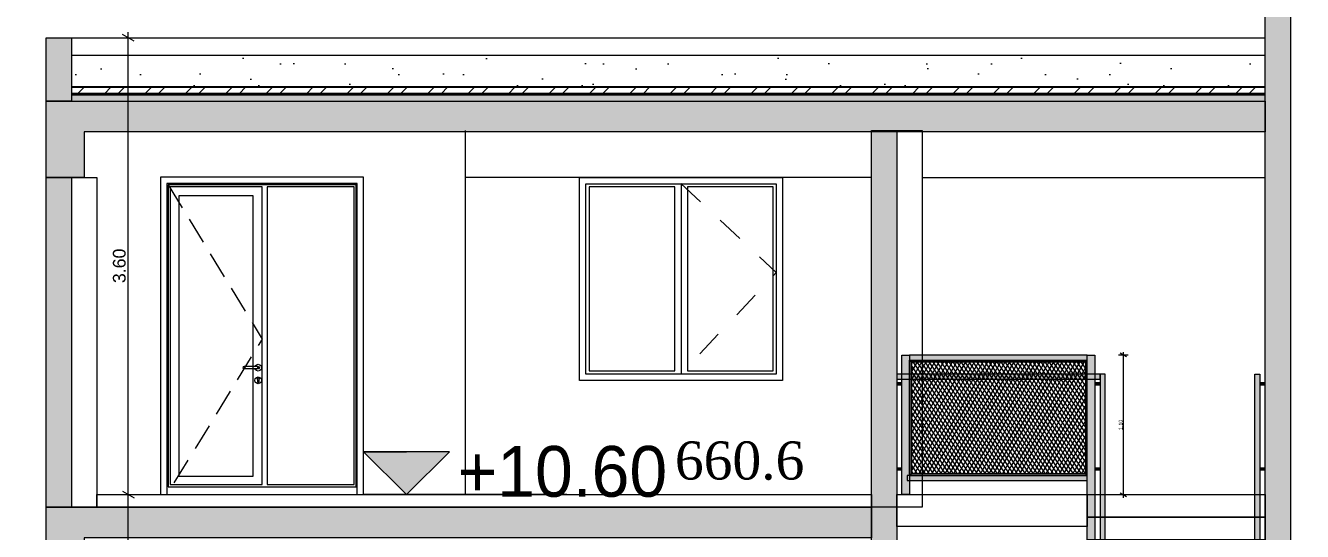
# Model space of a CAD drawing. Header units: millimetres. Extents: x 475206255 to 476720147, y 4620882299 to 4621447368.
# Drawn here: x 475477549 to 475487607, y 4621054804 to 4621058791 of the extents above; entities that cross this region are included whole.
import ezdxf

# ---------------------------------------------------------------- set-up
doc = ezdxf.new("R2010")
doc.units = ezdxf.units.MM
doc.header["$MEASUREMENT"] = 0
doc.linetypes.add('Dashed', pattern=[423.333333, 211.666667, -211.666667])
doc.linetypes.add('Hidden Line', pattern=[317.5, 211.666667, -105.833333])
for name, color, linetype, lineweight in [('0_0 Architecture_Pen_No__7', 7, 'Continuous', 0), ('0_Pen_No__1_Pen_No__250', 7, 'Continuous', 0), ('0_Pen_No__250_Pen_No__142', 142, 'Continuous', 0), ('0_Pen_No__7_Pen_No__253', 252, 'Continuous', 0), ('2D Drafting - General_Pen_No__250_Pen_No__7', 7, 'Continuous', 0), ('2D Drafting - General_Pen_No__250_Pen_No__7_Pen_No__7', 7, 'Continuous', 0), ('2D Drafting - General_Pen_No__7_Pen_No__253', 252, 'Continuous', 0), ('Dimensioning - General_Pen_No__142', 142, 'Continuous', 0), ('gegmebi_Pen_No__7_Pen_No__250', 7, 'Continuous', 0), ('New_2D Drafting - General_Pen_No__1', 1, 'Continuous', 0), ('New_2D Drafting - General_Pen_No__250_Pen_No__154', 154, 'Continuous', 0), ('New_2D Drafting - General_Pen_No__250_Pen_No__7', 7, 'Continuous', 0), ('New_2D Drafting - General_Pen_No__250_Pen_No__7_Pen_No__250', 7, 'Continuous', 0), ('New_2D Drafting - General_Pen_No__4', 7, 'Continuous', 0), ('New_gegmebi_Pen_No__7_Pen_No__4', 7, 'Continuous', 0), ('New_New_piketebi_Pen_No__7_Pen_No__1', 1, 'Continuous', 0), ('New_Structural - Bearing_Pen_No__250', 7, 'Continuous', 0), ('New_Structural - Bearing_Pen_No__253', 252, 'Continuous', 0), ('Structural - Bearing_Pen_No__7_Pen_No__7_Pen_No__253', 252, 'Continuous', 0), ('zoma_Pen_No__142', 142, 'Continuous', 0), ('zoma_Pen_No__1_Pen_No__142', 142, 'Continuous', 0)]:
    doc.layers.add(name, color=color, linetype=linetype, lineweight=lineweight)
doc.layers.add('Dimensioning - General', color=7, linetype='Continuous')
doc.layers.add('zoma', color=7, linetype='Continuous')
doc.layers.add('New_gegmebi_Pen_No__7_Pen_No__252', color=7, linetype='Continuous', lineweight=0, true_color=0x666666)
doc.styles.add('GENERATED_STYLE_2', font='arial.ttf')
doc.styles.add('GENERATED_STYLE_4', font='ACADMTAV.TTF')
doc.styles.add('GENERATED_STYLE_9', font='times.ttf')
doc.dimstyles.new('GENERATED_STYLE__1', dxfattribs={"dimtxt": 100, "dimasz": 68.640772, "dimexe": 0.18, "dimexo": 0.0625, "dimgap": 0, "dimtad": 1, "dimlfac": 0.001, "dimzin": 0, "dimdsep": 46, "dimtxsty": 'GENERATED_STYLE_2', "dimblk": 'ARROWHEAD_2', "dimblk1": 'ARROWHEAD_2', "dimblk2": 'ARROWHEAD_2', "dimcen": 0.09, "dimse1": 1, "dimse2": 1, "dimclrd": 142, "dimclre": 142, "dimclrt": 142, "dimadec": 0, "dimazin": 0, "dimtfac": 1, "dimtdec": 4, "dimtmove": 0, "dimatfit": 3, "dimfxl": 1, "dimtolj": 1, "dimtzin": 0, "dimarcsym": 0})
doc.dimstyles.new('GENERATED_STYLE__2', dxfattribs={"dimtxt": 30.000001, "dimasz": 38, "dimexe": 0.18, "dimexo": 3, "dimgap": 0, "dimtad": 1, "dimlfac": 0.001, "dimzin": 0, "dimdsep": 46, "dimtxsty": 'GENERATED_STYLE_2', "dimblk": 'ARROWHEAD_2', "dimblk1": 'ARROWHEAD_2', "dimblk2": 'ARROWHEAD_2', "dimcen": 0.09, "dimclrd": 142, "dimclre": 142, "dimclrt": 142, "dimadec": 0, "dimazin": 0, "dimtfac": 1, "dimtdec": 4, "dimtmove": 0, "dimatfit": 3, "dimfxl": 1, "dimtolj": 1, "dimtzin": 0, "dimarcsym": 0})
doc.dimstyles.new('GENERATED_STYLE__25', dxfattribs={"dimtxt": 200, "dimasz": 64.421331, "dimexe": 0.18, "dimexo": 3, "dimgap": 0, "dimtad": 1, "dimtih": 1, "dimtoh": 1, "dimlfac": 0.001, "dimzin": 0, "dimdsep": 46, "dimtxsty": 'GENERATED_STYLE_2', "dimblk": 'ARROWHEAD_2', "dimblk1": 'ARROWHEAD_2', "dimblk2": 'ARROWHEAD_2', "dimcen": 0.09, "dimclrd": 142, "dimclre": 142, "dimclrt": 142, "dimadec": 0, "dimazin": 0, "dimtfac": 1, "dimtdec": 4, "dimtmove": 2, "dimatfit": 3, "dimfxl": 1, "dimtolj": 1, "dimtzin": 0, "dimarcsym": 0})
doc.dimstyles.new('GENERATED_STYLE__3', dxfattribs={"dimtxt": 200, "dimasz": 64.421331, "dimexe": 0.18, "dimexo": 3, "dimgap": 0, "dimtad": 1, "dimtih": 1, "dimtoh": 1, "dimlfac": 0.001, "dimzin": 0, "dimdsep": 46, "dimtxsty": 'GENERATED_STYLE_2', "dimblk": 'ARROWHEAD_2', "dimblk1": 'ARROWHEAD_2', "dimblk2": 'ARROWHEAD_2', "dimcen": 0.09, "dimclrd": 142, "dimclre": 142, "dimclrt": 142, "dimadec": 0, "dimazin": 0, "dimtfac": 1, "dimtdec": 4, "dimtmove": 0, "dimatfit": 3, "dimfxl": 1, "dimtolj": 1, "dimtzin": 0, "dimarcsym": 0})
pattern_1 = [(60, (475826095.757, 4621095193.19), (-25.980762, 15), []), (124.306619, (475826095.757, 4621095193.19), (23.8156986, 11.25), [])]
pattern_2 = [(45, (475826095.76, 4621095193.2), (-459.6194, 459.6194), []), (45, (475826003.83, 4621095285.1), (-459.6194, 459.6194), [])]

# ---------------------------------------------------------------- blocks, each defined once
blk = doc.blocks.new('*D21', base_point=(475826096, 4621095193))
at = {"layer": 'Dimensioning - General_Pen_No__142', "color": 142, "linetype": 'Continuous', "lineweight": 0, "transparency": 16777216}
for p, q in [((475478313, 4621055121), (475478404, 4621055068)), ((475478359, 4621048695), (475478359, 4621055095)), ((475478313, 4621048721), (475478404, 4621048669))]:
    blk.add_line(p, q, dxfattribs=at)
at = {"layer": 'Dimensioning - General_Pen_No__142', "color": 142, "lineweight": 0, "transparency": 16777216, "insert": (475478339, 4621051761), "char_height": 100, "attachment_point": 7, "rotation": 90, "style": 'GENERATED_STYLE_2'}
blk.add_mtext('\\A1;{\\pql;\\fArial|b0|i0|c204|p0;\\W1.000000;6.40}', dxfattribs=at)
blk = doc.blocks.new('ARROWHEAD_2')
at = {"color": 0, "linetype": 'Continuous', "lineweight": 0}
for p, q in [((0, 0), (-1, 0)), ((-0.38, -0.66), (0.38, 0.66))]:
    blk.add_line(p, q, dxfattribs=at)
blk = doc.blocks.new('*D22', base_point=(475826096, 4621095193))
at = {"layer": 'Dimensioning - General_Pen_No__142', "color": 142, "linetype": 'Continuous', "lineweight": 0, "transparency": 16777216}
for p, q in [((475478404, 4621058668), (475478313, 4621058720)), ((475478359, 4621058694), (475478359, 4621058738)), ((475478359, 4621055095), (475478359, 4621058694)), ((475478313, 4621055121), (475478404, 4621055068))]:
    blk.add_line(p, q, dxfattribs=at)
at = {"layer": 'Dimensioning - General_Pen_No__142', "color": 142, "lineweight": 0, "transparency": 16777216, "insert": (475478339, 4621056761), "char_height": 100, "attachment_point": 7, "rotation": 90, "style": 'GENERATED_STYLE_2'}
blk.add_mtext('\\A1;{\\pql;\\fArial|b0|i0|c204|p0;\\W1.000000;3.60}', dxfattribs=at)
blk = doc.blocks.new('*D23', base_point=(475826096, 4621095193))
at = {"layer": 'zoma_Pen_No__142', "color": 142, "linetype": 'Continuous', "lineweight": 0, "transparency": 16777216}
for p, q in [((475486233, 4621056193), (475486158, 4621056193)), ((475486221, 4621056179), (475486171, 4621056208)), ((475486196, 4621056193), (475486196, 4621056218)), ((475486196, 4621055093), (475486196, 4621056193)), ((475486233, 4621055093), (475486158, 4621055093)), ((475486171, 4621055108), (475486221, 4621055079)), ((475486196, 4621055069), (475486196, 4621055093))]:
    blk.add_line(p, q, dxfattribs=at)
at = {"layer": 'zoma_Pen_No__142', "color": 142, "lineweight": 0, "transparency": 16777216, "insert": (475486190, 4621055603), "char_height": 30, "attachment_point": 7, "rotation": 90, "style": 'GENERATED_STYLE_2'}
blk.add_mtext('\\A1;{\\pql;\\fArial|b0|i0|c204|p0;\\W1.000000;1.10}', dxfattribs=at)
blk = doc.blocks.new('*D1585', base_point=(475826096, 4621095193))
at = {"layer": 'zoma_Pen_No__142', "color": 142, "linetype": 'Continuous', "lineweight": 0, "transparency": 16777216}
for p, q in [((475477036, 4621038370), (475476987, 4621038285)), ((475477012, 4621038264), (475477012, 4621038391)), ((475477012, 4621038328), (475477412, 4621038328)), ((475477436, 4621038370), (475477387, 4621038285)), ((475477412, 4621038264), (475477412, 4621038391))]:
    blk.add_line(p, q, dxfattribs=at)
at = {"layer": 'zoma_Pen_No__142', "color": 142, "lineweight": 0, "transparency": 16777216, "insert": (475477295, 4621038425), "char_height": 200, "attachment_point": 7, "style": 'GENERATED_STYLE_2'}
blk.add_mtext('\\A1;{\\pql;\\fArial|b0|i0|c204|p0;\\W1.000000;0.30}', dxfattribs=at)
blk = doc.blocks.new('*D1586', base_point=(475826096, 4621095193))
at = {"layer": 'zoma_Pen_No__142', "color": 142, "linetype": 'Continuous', "lineweight": 0, "transparency": 16777216}
for p, q in [((475477436, 4621038370), (475477387, 4621038285)), ((475477412, 4621038264), (475477412, 4621038391)), ((475477412, 4621038328), (475477712, 4621038328)), ((475477736, 4621038370), (475477687, 4621038285)), ((475477712, 4621038264), (475477712, 4621038391))]:
    blk.add_line(p, q, dxfattribs=at)
blk = doc.blocks.new('*D1587', base_point=(475826096, 4621095193))
at = {"layer": 'zoma_Pen_No__142', "color": 142, "linetype": 'Continuous', "lineweight": 0, "transparency": 16777216}
for p, q in [((475477736, 4621038370), (475477687, 4621038285)), ((475477712, 4621038264), (475477712, 4621038391)), ((475477712, 4621038328), (475478112, 4621038328)), ((475478136, 4621038370), (475478087, 4621038285)), ((475478112, 4621038264), (475478112, 4621038391))]:
    blk.add_line(p, q, dxfattribs=at)
blk = doc.blocks.new('*D1588', base_point=(475826096, 4621095193))
at = {"layer": 'zoma_Pen_No__142', "color": 142, "linetype": 'Continuous', "lineweight": 0, "transparency": 16777216}
for p, q in [((475478136, 4621038370), (475478087, 4621038285)), ((475478112, 4621038264), (475478112, 4621038391)), ((475478112, 4621038328), (475484212, 4621038328)), ((475484236, 4621038370), (475484187, 4621038285)), ((475484212, 4621038264), (475484212, 4621038391))]:
    blk.add_line(p, q, dxfattribs=at)
at = {"layer": 'zoma_Pen_No__142', "color": 142, "lineweight": 0, "transparency": 16777216, "char_height": 200, "attachment_point": 7, "style": 'GENERATED_STYLE_2'}
for s, insert in [('\\A1;{\\pql;\\fArial|b0|i0|c204|p0;\\W1.000000;0.40}', (475478136, 4621038368)), ('\\A1;{\\pql;\\fArial|b0|i0|c204|p0;\\W1.000000;6.10}', (475480895, 4621038368)), ('\\A1;{\\pql;\\fArial|b0|i0|c204|p0;\\W1.000000;0.40}', (475483653, 4621038368))]:
    blk.add_mtext(s, dxfattribs=dict(at, insert=insert))
blk = doc.blocks.new('*D1589', base_point=(475826096, 4621095193))
at = {"layer": 'zoma_Pen_No__142', "color": 142, "linetype": 'Continuous', "lineweight": 0, "transparency": 16777216}
for p, q in [((475484236, 4621038370), (475484187, 4621038285)), ((475484212, 4621038264), (475484212, 4621038391)), ((475484212, 4621038328), (475484612, 4621038328)), ((475484636, 4621038370), (475484587, 4621038285)), ((475484612, 4621038264), (475484612, 4621038391))]:
    blk.add_line(p, q, dxfattribs=at)
blk = doc.blocks.new('*D1590', base_point=(475826096, 4621095193))
at = {"layer": 'zoma_Pen_No__142', "color": 142, "linetype": 'Continuous', "lineweight": 0, "transparency": 16777216}
for p, q in [((475484636, 4621038370), (475484587, 4621038285)), ((475484612, 4621038264), (475484612, 4621038391)), ((475484612, 4621038328), (475491112, 4621038328)), ((475491136, 4621038370), (475491087, 4621038285)), ((475491112, 4621038264), (475491112, 4621038391))]:
    blk.add_line(p, q, dxfattribs=at)
at = {"layer": 'zoma_Pen_No__142', "color": 142, "lineweight": 0, "transparency": 16777216, "char_height": 200, "attachment_point": 7, "style": 'GENERATED_STYLE_2'}
for s, insert in [('\\A1;{\\pql;\\fArial|b0|i0|c204|p0;\\W1.000000;6.50}', (475487595, 4621038368)), ('\\A1;{\\pql;\\fArial|b0|i0|c204|p0;\\W1.000000;0.40}', (475490553, 4621038368))]:
    blk.add_mtext(s, dxfattribs=dict(at, insert=insert))

msp = doc.modelspace()

# ---------------------------------------------------------------- hatches: boundary and pattern name
at = {"layer": '0_0 Architecture_Pen_No__7', "linetype": 'Continuous', "lineweight": 0}
h = msp.add_hatch(dxfattribs=at)
h.set_pattern_fill('CUT_STONE', style=0, pattern_type=2)
h.set_pattern_definition([(45, (475826095.76, 4621095993.2), (-254.55844, 254.55844), [0, -240, 0, -360]), (110, (475826895.76, 4621095993.2), (338.28934, 123.12725), [0, -176, 0, -304])])
h.paths.add_polyline_path([(475487312.213, 4621058554.21), (475477912.188, 4621058554.21), (475477912.188, 4621058308.45), (475487312.213, 4621058308.45)])
h = msp.add_hatch(dxfattribs=at)
h.set_pattern_fill('DOUBLE_1_4', style=0, pattern_type=2)
h.set_pattern_definition(pattern_2)
h.paths.add_polyline_path([(475487312.213, 4621058308.45), (475477912.188, 4621058308.45), (475477912.188, 4621058305.45), (475487312.213, 4621058305.45)])
h = msp.add_hatch(dxfattribs=at)
h.set_pattern_fill('STEEL', style=0, pattern_type=2)
h.set_pattern_definition([(45, (475826095.76, 4621095193.2), (-159.09903, 159.09903), []), (45, (475826042.72, 4621095246.22), (-159.09903, 159.09903), [])])
h.paths.add_polyline_path([(475487312.213, 4621058305.45), (475477912.188, 4621058305.45), (475477912.188, 4621058255.83), (475487312.213, 4621058255.83)])
h = msp.add_hatch(dxfattribs=at)
h.set_pattern_fill('DOUBLE_1_4', style=0, pattern_type=2)
h.set_pattern_definition(pattern_2)
h.paths.add_polyline_path([(475487312.213, 4621058255.83), (475477912.188, 4621058255.83), (475477912.188, 4621058252.83), (475487312.213, 4621058252.83)])
h = msp.add_hatch(dxfattribs=at)
h.set_pattern_fill('ALUMINUM', style=0, pattern_type=2)
h.set_pattern_definition([(45, (475826095.76, 4621095193.2), (-176.7767, 176.7767), []), (45, (475826060.4, 4621095228.55), (-176.7767, 176.7767), []), (45, (475826025.05, 4621095263.9), (-176.7767, 176.7767), [])])
h.paths.add_polyline_path([(475487312.213, 4621058252.83), (475477912.188, 4621058252.83), (475477912.188, 4621058244.83), (475487312.213, 4621058244.83)])
h = msp.add_hatch(dxfattribs=at)
h.set_pattern_fill('STRUCTURAL_CONCRETE', style=0, pattern_type=2)
h.set_pattern_definition([(0, (475826095.76, 4621095193.2), (0, 623.5383), [60, -300]), (0, (475826275.76, 4621095504.96), (0, 623.5383), [60, -300]), (60, (475826095.76, 4621095193.2), (-540, 311.7692), [60, -300]), (60, (475826455.76, 4621095193.2), (-540, 311.7692), [60, -300]), (120, (475826155.76, 4621095193.2), (540, 311.7692), [60, -300]), (120, (475826515.76, 4621095193.2), (540, 311.7692), [60, -300]), (0, (475826095.76, 4621095253.19), (0, 120.000005), [0, -120.000005, 0, -180.000007]), (45, (475826155.76, 4621095253.19), (-84.852817, 84.852817), [0, -90.000004, 0, -150.000006])])
h.paths.add_polyline_path([(475487312.213, 4621058243.83), (475477912.188, 4621058243.83), (475477912.188, 4621058194.21), (475487312.213, 4621058194.21)])
at = {"layer": '0_Pen_No__250_Pen_No__142', "linetype": 'Continuous', "lineweight": 0}
msp.add_hatch(color=142, dxfattribs=at).paths.add_polyline_path([(475480550.088, 4621055094.622), (475480887.617, 4621055432.315), (475480212.395, 4621055432.151)])
at = {"layer": '2D Drafting - General_Pen_No__250_Pen_No__7', "linetype": 'Continuous', "lineweight": 0}
for points in [[(475477712.113, 4621057594.196), (475477712.213, 4621058194.196), (475487312.213, 4621058194.196), (475487312.213, 4621057954.188), (475478012.213, 4621057954.188), (475478012.213, 4621057594.196)], [(475477712.213, 4621054994.373), (475484212.213, 4621054994.373), (475484212.213, 4621054754.188), (475478012.213, 4621054754.188), (475478012.213, 4621054394.373), (475477712.113, 4621054394.373)]]:
    msp.add_hatch(color=7, dxfattribs=at).paths.add_polyline_path(points)
at = {"layer": '2D Drafting - General_Pen_No__250_Pen_No__7_Pen_No__7', "linetype": 'Continuous', "lineweight": 0}
msp.add_hatch(color=7, dxfattribs=at).paths.add_polyline_path([(475477912.188, 4621058194.196), (475477712.188, 4621058194.196), (475477712.188, 4621058693.763), (475477912.188, 4621058693.763)])
at = {"layer": 'New_2D Drafting - General_Pen_No__1', "linetype": 'Continuous', "lineweight": 0}
for points in [[(475484452.213, 4621055094.208), (475484452.213, 4621056194.21), (475484512.213, 4621056194.21), (475484512.213, 4621055094.21)], [(475485912.213, 4621056194.21), (475484512.213, 4621056194.21), (475484512.213, 4621056154.596), (475485912.213, 4621056154.596)], [(475484512.213, 4621056154.596), (475484527.231, 4621056139.596), (475484527.214, 4621055259.21), (475484512.213, 4621055244.196)], [(475484512.213, 4621056154.596), (475485912.213, 4621056154.596), (475485897.195, 4621056139.596), (475484527.231, 4621056139.596)], [(475485912.213, 4621056154.596), (475485897.195, 4621056139.596), (475485897.213, 4621055259.21), (475485912.213, 4621055244.21)], [(475485912.213, 4621054592.21), (475485912.213, 4621056194.21), (475485972.213, 4621056194.21), (475485972.213, 4621054592.211)], [(475486012.213, 4621056044.21), (475484412.213, 4621056044.21), (475484412.213, 4621056004.596), (475486012.213, 4621056004.596)], [(475485672.05, 4621054442.509), (475485672.05, 4621054404.509), (475485672.05, 4621053492.21), (475485711.713, 4621053492.21), (475485711.713, 4621054402.509), (475486052.213, 4621054402.509), (475486052.213, 4621056044.21), (475486012.213, 4621056044.21), (475486012.213, 4621054442.509)], [(475487272.213, 4621054404.509), (475487232.213, 4621054404.509), (475487232.213, 4621056044.21), (475487272.213, 4621056044.21)], [(475484452.213, 4621055974.18), (475484412.213, 4621055974.18), (475484412.213, 4621055959.567), (475484452.213, 4621055959.567)], [(475486012.213, 4621055974.18), (475485972.213, 4621055974.18), (475485972.213, 4621055959.567), (475486012.213, 4621055959.567)], [(475487312.213, 4621055974.18), (475487272.213, 4621055974.18), (475487272.213, 4621055959.567), (475487312.213, 4621055959.567)], [(475484452.213, 4621055303.916), (475484412.213, 4621055303.916), (475484412.213, 4621055289.302), (475484452.213, 4621055289.302)], [(475485912.213, 4621055244.21), (475484492.213, 4621055244.21), (475484492.213, 4621055204.596), (475485912.213, 4621055204.596)], [(475484512.213, 4621055244.21), (475485912.213, 4621055244.21), (475485897.213, 4621055259.21), (475484527.214, 4621055259.21)], [(475486012.213, 4621055303.916), (475485972.213, 4621055303.916), (475485972.213, 4621055289.302), (475486012.213, 4621055289.302)], [(475487312.213, 4621055303.916), (475487272.213, 4621055303.916), (475487272.213, 4621055289.302), (475487312.213, 4621055289.302)]]:
    msp.add_hatch(color=1, dxfattribs=at).paths.add_polyline_path(points)
h = msp.add_hatch(dxfattribs=at)
h.set_pattern_fill('BATT_INSULATION', color=1, style=0, pattern_type=2)
h.set_pattern_definition(pattern_1)
h.paths.add_polyline_path([(475484527.214, 4621055259.208), (475484527.231, 4621056139.596), (475485897.195, 4621056139.596), (475485897.213, 4621055259.21)])
at = {"layer": 'New_2D Drafting - General_Pen_No__250_Pen_No__154', "linetype": 'Continuous', "lineweight": 0}
msp.add_hatch(color=154, dxfattribs=at).paths.add_polyline_path([(475487312.213, 4621042244.07), (475487312.213, 4621059143.447), (475487512.213, 4621059143.447), (475487512.213, 4621058963.48), (475487512.213, 4621042244.07)])
at = {"layer": 'New_2D Drafting - General_Pen_No__250_Pen_No__7', "linetype": 'Continuous', "lineweight": 0}
for points in [[(475484412.213, 4621042844.07), (475484212.213, 4621042844.07), (475484212.213, 4621057964.188), (475484412.213, 4621057964.188)], [(475477712.213, 4621057594.196), (475477912.213, 4621057594.196), (475477912.213, 4621054994.373), (475477712.213, 4621054994.373)]]:
    msp.add_hatch(color=7, dxfattribs=at).paths.add_polyline_path(points)
at = {"layer": 'New_2D Drafting - General_Pen_No__250_Pen_No__7_Pen_No__250', "linetype": 'Continuous', "lineweight": 0}
h = msp.add_hatch(dxfattribs=at)
h.set_pattern_fill('BATT_INSULATION', style=0, pattern_type=2)
h.set_pattern_definition(pattern_1)
h.paths.add_polyline_path([(475477912.188, 4621058244.83), (475477912.188, 4621058243.83), (475487312.213, 4621058243.83), (475487312.213, 4621058244.83)])

# ---------------------------------------------------------------- linework, layer by layer
at = {"layer": '0_0 Architecture_Pen_No__7', "color": 7, "linetype": 'Continuous', "lineweight": 0, "flags": 128}
for points in [[(475487312.213, 4621058554.21), (475477912.188, 4621058554.21), (475477912.188, 4621058308.45), (475487312.213, 4621058308.45)], [(475487312.213, 4621058308.45), (475477912.188, 4621058308.45), (475477912.188, 4621058305.45), (475487312.213, 4621058305.45)], [(475487312.213, 4621058305.45), (475477912.188, 4621058305.45), (475477912.188, 4621058255.83), (475487312.213, 4621058255.83)], [(475487312.213, 4621058255.83), (475477912.188, 4621058255.83), (475477912.188, 4621058252.83), (475487312.213, 4621058252.83)], [(475487312.213, 4621058252.83), (475477912.188, 4621058252.83), (475477912.188, 4621058244.83), (475487312.213, 4621058244.83)], [(475487312.213, 4621058243.83), (475477912.188, 4621058243.83), (475477912.188, 4621058194.21), (475487312.213, 4621058194.21)]]:
    msp.add_lwpolyline(points, close=True, dxfattribs=at)
at = {"layer": '0_Pen_No__1_Pen_No__250', "color": 7, "linetype": 'Continuous', "lineweight": 0, "flags": 128}
for points in [[(475480550.088, 4621055094.622), (475480212.395, 4621055432.151), (475480550.006, 4621055432.233)], [(475480550.088, 4621055094.622), (475480887.617, 4621055432.315), (475480550.006, 4621055432.233)], [(475481812.477, 4621055094.93), (475480212.477, 4621055094.54)]]:
    msp.add_lwpolyline(points, dxfattribs=at)
at = {"layer": '0_Pen_No__250_Pen_No__142', "color": 142, "linetype": 'Continuous', "lineweight": 0, "flags": 128}
msp.add_lwpolyline([(475480550.088, 4621055094.622), (475480887.617, 4621055432.315), (475480212.395, 4621055432.151)], close=True, dxfattribs=at)
at = {"layer": '0_Pen_No__7_Pen_No__253', "color": 252, "linetype": 'Continuous', "lineweight": 0, "flags": 128}
msp.add_lwpolyline([(475481912.213, 4621057594.196), (475483512.213, 4621057594.196), (475483512.213, 4621055994.196), (475481912.213, 4621055994.196)], close=True, dxfattribs=at)
at = {"layer": '2D Drafting - General_Pen_No__250_Pen_No__7', "color": 7, "linetype": 'Continuous', "lineweight": 0, "flags": 128}
for points in [[(475477712.113, 4621057594.196), (475477712.213, 4621058194.196), (475487312.213, 4621058194.196), (475487312.213, 4621057954.188), (475478012.213, 4621057954.188), (475478012.213, 4621057594.196)], [(475477712.213, 4621054994.373), (475484212.213, 4621054994.373), (475484212.213, 4621054754.188), (475478012.213, 4621054754.188), (475478012.213, 4621054394.373), (475477712.113, 4621054394.373)]]:
    msp.add_lwpolyline(points, close=True, dxfattribs=at)
at = {"layer": '2D Drafting - General_Pen_No__250_Pen_No__7_Pen_No__7', "color": 7, "linetype": 'Continuous', "lineweight": 0, "flags": 128}
msp.add_lwpolyline([(475477912.188, 4621058194.196), (475477712.188, 4621058194.196), (475477712.188, 4621058693.763), (475477912.188, 4621058693.763)], close=True, dxfattribs=at)
at = {"layer": '2D Drafting - General_Pen_No__7_Pen_No__253', "color": 252, "linetype": 'Continuous', "lineweight": 0, "flags": 128}
for points in [[(475478612.569, 4621055094.682), (475480212.569, 4621055094.682), (475480212.569, 4621057594.682), (475478612.569, 4621057594.682)], [(475478612.569, 4621057594.682), (475478612.569, 4621055094.682)]]:
    msp.add_lwpolyline(points, dxfattribs=at)
for points in [[(475480162.569, 4621057544.681), (475478662.569, 4621057544.681), (475478662.569, 4621055094.683), (475480162.569, 4621055094.684)], [(475480152.569, 4621057534.681), (475478672.569, 4621057534.681), (475478672.569, 4621055154.684), (475480152.569, 4621055154.684)], [(475479412.573, 4621057519.681), (475478687.569, 4621057519.681), (475478687.569, 4621055174.684), (475479412.569, 4621055174.684)], [(475479342.569, 4621057449.681), (475478757.569, 4621057449.681), (475478757.569, 4621055239.684), (475479342.569, 4621055239.684)], [(475480137.569, 4621057519.681), (475479452.569, 4621057519.681), (475479452.569, 4621055174.684), (475480137.569, 4621055174.684)]]:
    msp.add_lwpolyline(points, close=True, dxfattribs=at)
at = {"layer": '2D Drafting - General_Pen_No__7_Pen_No__253', "color": 252, "linetype": 'Hidden Line', "lineweight": 0, "flags": 128}
msp.add_lwpolyline([(475478672.569, 4621057534.681), (475479412.569, 4621056320.559), (475478663.346, 4621055095.967)], dxfattribs=at)
at = {"layer": '2D Drafting - General_Pen_No__7_Pen_No__253', "color": 252, "linetype": 'Dashed', "lineweight": 0, "flags": 128}
msp.add_lwpolyline([(475482711.836, 4621057544.792), (475483462.007, 4621056844.975), (475482712.273, 4621056044.196)], dxfattribs=at)
at = {"layer": 'gegmebi_Pen_No__7_Pen_No__250', "color": 7, "linetype": 'Continuous', "lineweight": 0}
msp.add_line((475477712.184, 4621058693.763), (475487312.213, 4621058693.763), dxfattribs=at)
at = {"layer": 'gegmebi_Pen_No__7_Pen_No__250', "color": 7, "linetype": 'Continuous', "lineweight": 0, "flags": 128}
msp.add_lwpolyline([(475484212.213, 4621054994.373), (475478112.213, 4621054994.373), (475478112.213, 4621055094.24), (475484212.213, 4621055094.24)], close=True, dxfattribs=at)
at = {"layer": 'New_2D Drafting - General_Pen_No__250_Pen_No__7', "color": 7, "linetype": 'Continuous', "lineweight": 0, "flags": 128}
for points in [[(475487312.213, 4621042244.07), (475487312.213, 4621059143.447), (475487512.213, 4621059143.447), (475487512.213, 4621058963.48), (475487512.213, 4621042244.07)], [(475484412.213, 4621042844.07), (475484212.213, 4621042844.07), (475484212.213, 4621057964.188), (475484412.213, 4621057964.188)], [(475477712.213, 4621057594.196), (475477912.213, 4621057594.196), (475477912.213, 4621054994.373), (475477712.213, 4621054994.373)]]:
    msp.add_lwpolyline(points, close=True, dxfattribs=at)
at = {"layer": 'New_2D Drafting - General_Pen_No__250_Pen_No__7_Pen_No__250', "color": 7, "linetype": 'Continuous', "lineweight": 0, "flags": 128}
msp.add_lwpolyline([(475477912.188, 4621058244.83), (475477912.188, 4621058243.83), (475487312.213, 4621058243.83), (475487312.213, 4621058244.83)], close=True, dxfattribs=at)
at = {"layer": 'New_2D Drafting - General_Pen_No__4', "color": 7, "linetype": 'Continuous', "lineweight": 0, "flags": 128}
for points in [[(475484452.213, 4621055094.208), (475484452.213, 4621056194.21), (475484512.213, 4621056194.21), (475484512.213, 4621055094.21)], [(475485912.213, 4621056194.21), (475484512.213, 4621056194.21), (475484512.213, 4621056154.596), (475485912.213, 4621056154.596)], [(475484512.213, 4621056154.596), (475484527.231, 4621056139.596), (475484527.214, 4621055259.21), (475484512.213, 4621055244.196)], [(475484512.213, 4621056154.596), (475485912.213, 4621056154.596), (475485897.195, 4621056139.596), (475484527.231, 4621056139.596)], [(475484527.214, 4621055259.208), (475484527.231, 4621056139.596), (475485897.195, 4621056139.596), (475485897.213, 4621055259.21)], [(475485912.213, 4621056154.596), (475485897.195, 4621056139.596), (475485897.213, 4621055259.21), (475485912.213, 4621055244.21)], [(475485912.213, 4621054592.21), (475485912.213, 4621056194.21), (475485972.213, 4621056194.21), (475485972.213, 4621054592.211)], [(475486012.213, 4621056044.21), (475484412.213, 4621056044.21), (475484412.213, 4621056004.596), (475486012.213, 4621056004.596)], [(475485672.05, 4621054442.509), (475485672.05, 4621054404.509), (475485672.05, 4621053492.21), (475485711.713, 4621053492.21), (475485711.713, 4621054402.509), (475486052.213, 4621054402.509), (475486052.213, 4621056044.21), (475486012.213, 4621056044.21), (475486012.213, 4621054442.509)], [(475487272.213, 4621054404.509), (475487232.213, 4621054404.509), (475487232.213, 4621056044.21), (475487272.213, 4621056044.21)], [(475484452.213, 4621055974.18), (475484412.213, 4621055974.18), (475484412.213, 4621055959.567), (475484452.213, 4621055959.567)], [(475486012.213, 4621055974.18), (475485972.213, 4621055974.18), (475485972.213, 4621055959.567), (475486012.213, 4621055959.567)], [(475487312.213, 4621055974.18), (475487272.213, 4621055974.18), (475487272.213, 4621055959.567), (475487312.213, 4621055959.567)], [(475484452.213, 4621055303.916), (475484412.213, 4621055303.916), (475484412.213, 4621055289.302), (475484452.213, 4621055289.302)], [(475485912.213, 4621055244.21), (475484492.213, 4621055244.21), (475484492.213, 4621055204.596), (475485912.213, 4621055204.596)], [(475484512.213, 4621055244.21), (475485912.213, 4621055244.21), (475485897.213, 4621055259.21), (475484527.214, 4621055259.21)], [(475486012.213, 4621055303.916), (475485972.213, 4621055303.916), (475485972.213, 4621055289.302), (475486012.213, 4621055289.302)], [(475487312.213, 4621055303.916), (475487272.213, 4621055303.916), (475487272.213, 4621055289.302), (475487312.213, 4621055289.302)]]:
    msp.add_lwpolyline(points, close=True, dxfattribs=at)
at = {"layer": 'New_gegmebi_Pen_No__7_Pen_No__252', "color": 251, "linetype": 'Continuous', "lineweight": 0, "true_color": 0x666666}
for p, q in [((475484212.213, 4621057594.196), (475481012.407, 4621057594.196)), ((475484612.213, 4621057594.196), (475487312.213, 4621057594.196))]:
    msp.add_line(p, q, dxfattribs=at)
at = {"layer": 'New_gegmebi_Pen_No__7_Pen_No__4', "color": 7, "linetype": 'Continuous', "lineweight": 0}
for points in [[(475484612.213, 4621054994.55), (475484212.213, 4621054994.55), (475484212.213, 4621057964.188), (475484612.213, 4621057964.188)], [(475478112.213, 4621054994.373), (475477712.213, 4621054994.373), (475477712.213, 4621057594.196), (475478112.213, 4621057594.196)], [(475485912.213, 4621054843.672), (475484412.213, 4621054843.672), (475484412.213, 4621055094.21), (475485912.213, 4621055094.21)], [(475485912.213, 4621055094.21), (475487312.213, 4621055094.21), (475487312.213, 4621054916.21), (475485912.213, 4621054916.21)], [(475485912.213, 4621054916.21), (475487312.213, 4621054916.21), (475487312.213, 4621054738.21), (475485912.213, 4621054738.21)]]:
    msp.add_lwpolyline(points, close=True, dxfattribs=at)
for points in [[(475484612.213, 4621056165.24), (475484612.213, 4621056015.24)], [(475484612.213, 4621055985.24), (475484612.213, 4621055275.24)], [(475484612.213, 4621055245.24), (475484612.213, 4621055095.24)]]:
    msp.add_lwpolyline(points, dxfattribs=at)
at = {"layer": 'New_Structural - Bearing_Pen_No__250', "color": 7, "linetype": 'Continuous', "lineweight": 0}
msp.add_line((475481012.407, 4621057964.188), (475481012.407, 4621055094.24), dxfattribs=at)
at = {"layer": 'New_Structural - Bearing_Pen_No__253', "color": 252, "linetype": 'Continuous', "lineweight": 0}
for p, q in [((475479264.608, 4621056101.753), (475479261.679, 4621056094.682)), ((475479261.679, 4621056094.682), (475479264.608, 4621056087.611)), ((475479266.16, 4621056101.753), (475479263.401, 4621056094.682)), ((475479263.401, 4621056094.682), (475479266.16, 4621056087.611)), ((475479271.679, 4621056104.682), (475479264.608, 4621056101.753)), ((475479264.608, 4621056087.611), (475479271.679, 4621056084.682)), ((475479270.974, 4621056101.753), (475479268.863, 4621056094.682)), ((475479268.863, 4621056094.682), (475479270.974, 4621056087.611)), ((475479272.821, 4621056104.682), (475479271.679, 4621056104.682)), ((475479272.821, 4621056084.682), (475479271.679, 4621056084.682)), ((475479276.072, 4621056104.682), (475479272.821, 4621056104.682)), ((475479276.072, 4621056084.682), (475479272.821, 4621056084.682)), ((475479280.939, 4621056104.682), (475479276.072, 4621056104.682)), ((475479280.939, 4621056084.682), (475479276.072, 4621056084.682)), ((475479278.18, 4621056101.753), (475479277.037, 4621056094.682)), ((475479277.037, 4621056094.682), (475479278.18, 4621056087.611)), ((475479286.679, 4621056104.682), (475479280.939, 4621056104.682)), ((475479286.679, 4621056084.682), (475479280.939, 4621056084.682)), ((475479366.679, 4621056104.682), (475479286.679, 4621056104.682)), ((475479366.679, 4621056084.682), (475479286.679, 4621056084.682)), ((475479357.358, 4621056104.682), (475479358.296, 4621056108.182)), ((475479358.296, 4621056081.182), (475479357.358, 4621056084.682)), ((475479358.296, 4621056108.182), (475479368.179, 4621056118.065)), ((475479368.179, 4621056071.3), (475479358.296, 4621056081.182)), ((475479372.419, 4621056104.682), (475479366.679, 4621056104.682)), ((475479372.419, 4621056084.682), (475479366.679, 4621056084.682)), ((475479368.179, 4621056118.065), (475479381.679, 4621056121.682)), ((475479381.679, 4621056067.682), (475479368.179, 4621056071.3)), ((475479377.286, 4621056104.682), (475479372.419, 4621056104.682)), ((475479377.286, 4621056084.682), (475479372.419, 4621056084.682)), ((475479375.178, 4621056101.753), (475479376.321, 4621056094.682)), ((475479376.321, 4621056094.682), (475479375.178, 4621056087.611)), ((475479380.537, 4621056104.682), (475479377.286, 4621056104.682)), ((475479380.537, 4621056084.682), (475479377.286, 4621056084.682)), ((475479381.679, 4621056104.682), (475479380.537, 4621056104.682)), ((475479381.679, 4621056084.682), (475479380.537, 4621056084.682)), ((475479381.679, 4621056121.682), (475479395.179, 4621056118.065)), ((475479381.679, 4621056104.682), (475479388.75, 4621056101.753)), ((475479388.75, 4621056087.611), (475479381.679, 4621056084.682)), ((475479395.179, 4621056071.3), (475479381.679, 4621056067.682)), ((475479382.384, 4621056101.753), (475479384.495, 4621056094.682)), ((475479384.495, 4621056094.682), (475479382.384, 4621056087.611)), ((475479387.198, 4621056101.753), (475479389.957, 4621056094.682)), ((475479389.957, 4621056094.682), (475479387.198, 4621056087.611)), ((475479388.75, 4621056101.753), (475479391.679, 4621056094.682)), ((475479391.679, 4621056094.682), (475479388.75, 4621056087.611)), ((475479395.179, 4621056118.065), (475479405.062, 4621056108.182)), ((475479405.062, 4621056081.182), (475479395.179, 4621056071.3)), ((475479405.062, 4621056108.182), (475479408.679, 4621056094.682)), ((475479408.679, 4621056094.682), (475479405.062, 4621056081.182)), ((475479354.679, 4621055994.682), (475479358.296, 4621056008.182)), ((475479358.296, 4621055981.182), (475479354.679, 4621055994.682)), ((475479358.296, 4621056008.182), (475479368.179, 4621056018.065)), ((475479368.179, 4621055971.3), (475479358.296, 4621055981.182)), ((475479368.179, 4621056018.065), (475479381.679, 4621056021.682)), ((475479381.679, 4621055967.682), (475479368.179, 4621055971.3)), ((475479374.959, 4621056006.322), (475479374.211, 4621056004.375)), ((475479374.211, 4621056004.375), (475479376.679, 4621055999.082)), ((475479374.959, 4621056006.322), (475479376.304, 4621056009.826)), ((475479381.679, 4621056012.108), (475479376.304, 4621056009.826)), ((475479376.679, 4621055999.082), (475479376.679, 4621055997.569)), ((475479376.679, 4621055997.569), (475479376.679, 4621055994.682)), ((475479376.679, 4621055994.682), (475479376.679, 4621055991.796)), ((475479376.679, 4621055991.796), (475479376.679, 4621055986.022)), ((475479376.679, 4621055986.022), (475479376.679, 4621055982.182)), ((475479376.679, 4621055982.182), (475479378.143, 4621055978.647)), ((475479378.143, 4621055978.647), (475479381.679, 4621055977.182)), ((475479381.679, 4621056021.682), (475479395.179, 4621056018.065)), ((475479387.054, 4621056009.826), (475479381.679, 4621056012.108)), ((475479381.679, 4621055977.182), (475479385.215, 4621055978.647)), ((475479395.179, 4621055971.3), (475479381.679, 4621055967.682)), ((475479385.215, 4621055978.647), (475479386.679, 4621055982.182)), ((475479386.679, 4621055999.082), (475479389.147, 4621056004.375)), ((475479386.679, 4621055997.569), (475479386.679, 4621055999.082)), ((475479386.679, 4621055997.569), (475479386.679, 4621055994.682)), ((475479386.679, 4621055994.682), (475479386.679, 4621055991.796)), ((475479386.679, 4621055991.796), (475479386.679, 4621055986.022)), ((475479386.679, 4621055986.022), (475479386.679, 4621055982.182)), ((475479388.399, 4621056006.322), (475479387.054, 4621056009.826)), ((475479388.399, 4621056006.322), (475479389.147, 4621056004.375)), ((475479395.179, 4621056018.065), (475479405.062, 4621056008.182)), ((475479405.062, 4621055981.182), (475479395.179, 4621055971.3)), ((475479405.062, 4621056008.182), (475479408.679, 4621055994.682)), ((475479408.679, 4621055994.682), (475479405.062, 4621055981.182))]:
    msp.add_line(p, q, dxfattribs=at)
at = {"layer": 'Structural - Bearing_Pen_No__7_Pen_No__7_Pen_No__253', "color": 252, "linetype": 'Continuous', "lineweight": 0}
for p, q in [((475481962.539, 4621057544.196), (475483462.019, 4621057544.196)), ((475481962.539, 4621056044.196), (475481962.539, 4621057544.196)), ((475482712.214, 4621057544.196), (475482712.214, 4621057519.146)), ((475483462.007, 4621057544.196), (475483462.007, 4621056044.196)), ((475482662.209, 4621057519.196), (475481987.539, 4621057519.196)), ((475481987.539, 4621057519.196), (475481987.539, 4621056069.196)), ((475482662.209, 4621056069.196), (475482662.209, 4621057519.196)), ((475482712.214, 4621057519.146), (475482712.273, 4621056044.196)), ((475483437.007, 4621057519.196), (475482762.214, 4621057519.196)), ((475482762.214, 4621057519.196), (475482762.214, 4621056069.196)), ((475483437.007, 4621056069.196), (475483437.007, 4621057519.196)), ((475483462.007, 4621056044.196), (475481962.539, 4621056044.196)), ((475481987.539, 4621056069.196), (475482662.209, 4621056069.196)), ((475482762.214, 4621056069.196), (475483437.007, 4621056069.196))]:
    msp.add_line(p, q, dxfattribs=at)

# ---------------------------------------------------------------- texts
at = {"layer": 'New_New_piketebi_Pen_No__7_Pen_No__1', "color": 1, "linetype": 'Continuous', "lineweight": 0, "insert": (475482664.172, 4621055360.128), "char_height": 300, "attachment_point": 4, "style": 'GENERATED_STYLE_9'}
msp.add_mtext('\\A1;{\\pql;\\fTimes New Roman|b0|i0|c204|p0;\\W1.000000;6\\fTimes New Roman|b0|i0|c204|p0;\\W1.000000;60\\fTimes New Roman|b0|i0|c204|p0;\\W1.000000;.\\fTimes New Roman|b0|i0|c204|p0;\\W1.000000;6}', dxfattribs=at)
at = {"layer": 'zoma_Pen_No__1_Pen_No__142', "color": 142, "linetype": 'Continuous', "lineweight": 0, "insert": (475480952.403, 4621055071.675), "char_height": 400, "attachment_point": 7, "rotation": 0.0139872, "style": 'GENERATED_STYLE_4'}
msp.add_mtext('\\A1;{\\pql;\\fAcadMtavr|b0|i0|c0|p0;\\W1.000000;+\\fAcadMtavr|b0|i0|c0|p0;\\W1.000000;10\\fAcadMtavr|b0|i0|c0|p0;\\W1.000000;.60}', dxfattribs=at)

# ---------------------------------------------------------------- dimensions: what is measured, and where the dimension line sits
at = {"layer": 'Dimensioning - General', "color": 142, "linetype": 'Continuous', "lineweight": 0}
for base, p1, p2, picture, middle in [((475478358.635, 4621058693.763), (475480573.381, 4621055094.505), (475477973.061, 4621058693.763), '*D22', (475478288.635, 4621056890.132)), ((475478358.635, 4621055094.505), (475485073.086, 4621048695.24), (475480573.381, 4621055094.505), '*D21', (475478288.635, 4621051890.871))]:
    dim = msp.add_linear_dim(base=base, p1=p1, p2=p2, angle=90, dimstyle='GENERATED_STYLE__1', dxfattribs=at)
    dim.commit()
    dim.dimension.update_dxf_attribs({"geometry": picture, "text_midpoint": middle, "dimtype": 160, "text_rotation": 90})
at = {"layer": 'zoma', "color": 142, "linetype": 'Continuous', "lineweight": 0}
for base, p1, p2, dimstyle, picture, middle in [((475478111.799, 4621038327.867), (475477711.728, 4621090423.425), (475478111.799, 4621090893.079), 'GENERATED_STYLE__3', '*D1587', (475478395.212, 4621038467.867)), ((475484211.799, 4621038327.867), (475478111.799, 4621090893.079), (475484211.799, 4621090493.079), 'GENERATED_STYLE__3', '*D1588', (475481153.795, 4621038467.867)), ((475484611.799, 4621038327.867), (475484211.799, 4621090493.079), (475484611.799, 4621090893.079), 'GENERATED_STYLE__3', '*D1589', (475483912.378, 4621038467.867)), ((475491111.799, 4621038327.867), (475484611.799, 4621090893.079), (475491111.799, 4621090893.079), 'GENERATED_STYLE__3', '*D1590', (475487853.795, 4621038467.867)), ((475477411.728, 4621038327.867), (475477011.727, 4621090423.907), (475477411.728, 4621090493.56), 'GENERATED_STYLE__3', '*D1585', (475476712.306, 4621038467.867)), ((475477711.728, 4621038327.867), (475477411.728, 4621090493.56), (475477711.728, 4621090423.425), 'GENERATED_STYLE__25', '*D1586', (475477553.724, 4621038524.995))]:
    dim = msp.add_linear_dim(base=base, p1=p1, p2=p2, dimstyle=dimstyle, dxfattribs=at)
    dim.commit()
    dim.dimension.update_dxf_attribs({"geometry": picture, "text_midpoint": middle, "dimtype": 160})
dim = msp.add_linear_dim(base=(475486195.523, 4621056193.24), p1=(475486081.531, 4621055093.24), p2=(475486081.531, 4621056193.24), angle=90, dimstyle='GENERATED_STYLE__2', dxfattribs=at)
dim.commit()
dim.dimension.update_dxf_attribs({"geometry": '*D23', "text_midpoint": (475486174.523, 4621055642.04), "dimtype": 160, "text_rotation": 90})

doc.saveas('drawing.dxf')
